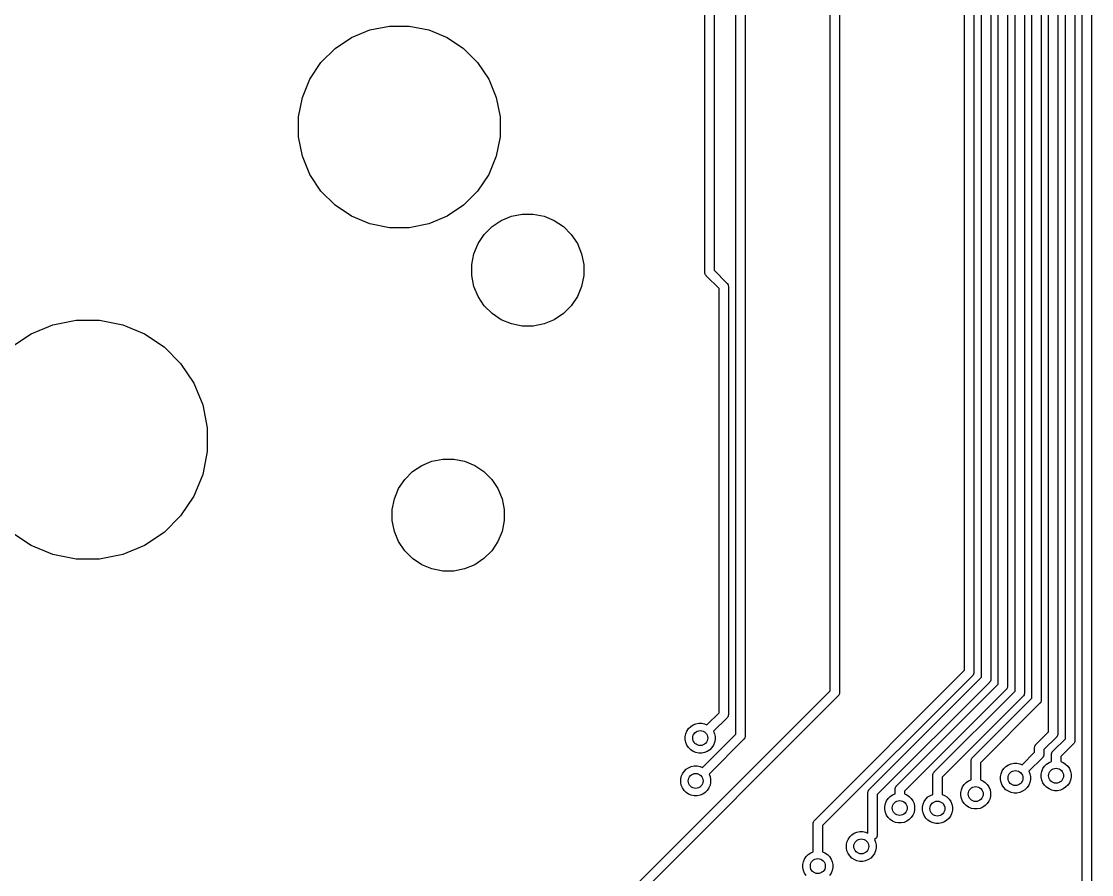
# Model space of a CAD drawing. Extents: x 3.67 to 7.92, y -5.42 to -1.8.
# Drawn here: x 6.528 to 7.657, y -4.616 to -3.717 of the extents above; entities that cross this region are included whole.
import ezdxf

# ---------------------------------------------------------------- set-up
doc = ezdxf.new("R2010")
doc.units = 0
doc.header["$MEASUREMENT"] = 0
doc.layers.add('BLACK', color=7, linetype='CONTINUOUS')

msp = doc.modelspace()

# ---------------------------------------------------------------- linework, layer by layer
at = {"layer": 'BLACK', "linetype": 'CONTINUOUS'}
for p, q in [((7.52264, -4.40069), (7.52264, -3.24935)), ((7.53248, -3.25114), (7.53248, -4.40249)), ((7.54035, -4.40803), (7.54035, -3.25668)), ((7.55019, -3.25848), (7.55019, -4.40983)), ((7.55807, -4.41537), (7.55807, -3.26402)), ((7.56791, -3.26582), (7.56791, -4.41717)), ((7.58563, -3.27502), (7.58563, -4.42451)), ((7.5935, -4.43005), (7.5935, -3.28056)), ((7.60335, -3.28235), (7.60335, -4.43185)), ((7.62106, -3.3201), (7.62106, -4.4672)), ((7.61122, -4.4654), (7.61122, -3.4373)), ((7.62894, -4.47274), (7.62894, -3.44512)), ((7.63878, -3.44692), (7.63878, -4.47454)), ((7.38091, -3.9717), (7.38091, -3.52408)), ((7.39075, -3.52408), (7.39075, -4.42397)), ((7.64665, -4.89981), (7.64665, -3.52741)), ((7.6565, -3.5292), (7.6565, -4.89981)), ((7.24874, -3.98078), (7.24874, -3.6474)), ((7.25858, -3.65031), (7.25858, -3.97898)), ((7.2815, -4.46799), (7.2815, -3.68233)), ((7.29134, -3.68233), (7.29134, -4.46979)), ((7.57579, -4.42271), (7.57579, -3.70153)), ((6.89577, -3.72554), (6.9163, -3.72146)), ((6.9163, -3.72146), (6.93724, -3.72146)), ((6.93724, -3.72146), (6.95778, -3.72554)), ((6.85901, -3.74519), (6.87642, -3.73355)), ((6.87642, -3.73355), (6.89577, -3.72554)), ((6.95778, -3.72554), (6.97712, -3.73355)), ((6.97712, -3.73355), (6.99453, -3.74519)), ((6.8442, -3.75999), (6.85901, -3.74519)), ((6.99453, -3.74519), (7.00934, -3.75999)), ((6.83257, -3.7774), (6.8442, -3.75999)), ((7.00934, -3.75999), (7.02097, -3.7774)), ((6.82456, -3.79675), (6.83257, -3.7774)), ((7.02097, -3.7774), (7.02899, -3.79675)), ((6.82047, -3.81729), (6.82456, -3.79675)), ((7.02899, -3.79675), (7.03307, -3.81729)), ((6.82047, -3.83823), (6.82047, -3.81729)), ((7.03307, -3.81729), (7.03307, -3.83823)), ((6.82456, -3.85876), (6.82047, -3.83823)), ((7.03307, -3.83823), (7.02899, -3.85876)), ((6.83257, -3.87811), (6.82456, -3.85876)), ((7.02899, -3.85876), (7.02097, -3.87811)), ((6.8442, -3.89552), (6.83257, -3.87811)), ((7.02097, -3.87811), (7.00934, -3.89552)), ((6.85901, -3.91032), (6.8442, -3.89552)), ((7.00934, -3.89552), (6.99453, -3.91032)), ((6.87642, -3.92196), (6.85901, -3.91032)), ((6.99453, -3.91032), (6.97712, -3.92196)), ((6.89577, -3.92997), (6.87642, -3.92196)), ((6.97712, -3.92196), (6.95778, -3.92997)), ((7.03423, -3.92641), (7.04498, -3.92195)), ((7.04498, -3.92195), (7.05639, -3.91969)), ((7.05639, -3.91969), (7.06802, -3.91969)), ((7.06802, -3.91969), (7.07943, -3.92195)), ((7.07943, -3.92195), (7.09018, -3.92641)), ((6.9163, -3.93406), (6.89577, -3.92997)), ((6.93724, -3.93406), (6.9163, -3.93406)), ((6.95778, -3.92997), (6.93724, -3.93406)), ((7.01633, -3.94109), (7.02456, -3.93287)), ((7.02456, -3.93287), (7.03423, -3.92641)), ((7.09018, -3.92641), (7.09985, -3.93287)), ((7.09985, -3.93287), (7.10808, -3.94109)), ((7.00987, -3.95077), (7.01633, -3.94109)), ((7.10808, -3.94109), (7.11454, -3.95077)), ((7.00542, -3.96151), (7.00987, -3.95077)), ((7.11454, -3.95077), (7.11899, -3.96151)), ((7.00315, -3.97292), (7.00542, -3.96151)), ((7.11899, -3.96151), (7.12126, -3.97292)), ((7.00315, -3.98456), (7.00315, -3.97292)), ((7.12126, -3.97292), (7.12126, -3.98456)), ((7.24871, -3.98102), (7.24874, -3.98078)), ((7.24874, -3.98126), (7.24871, -3.98102)), ((7.24881, -3.98199), (7.24874, -3.98126)), ((7.24874, -3.98126), (7.24874, -3.98126)), ((7.24909, -3.98291), (7.24881, -3.98199)), ((7.25858, -3.97898), (7.27201, -3.99241)), ((7.38091, -4.42217), (7.38091, -3.9717)), ((7.38091, -3.9717), (7.38091, -3.9717)), ((7.00542, -3.99597), (7.00315, -3.98456)), ((7.12126, -3.98456), (7.11899, -3.99597)), ((7.24955, -3.98377), (7.24909, -3.98291)), ((7.25016, -3.98452), (7.24955, -3.98377)), ((7.25035, -3.98467), (7.25016, -3.98452)), ((7.26378, -3.9981), (7.25035, -3.98467)), ((7.27201, -3.99241), (7.2722, -3.99257)), ((7.2722, -3.99257), (7.27235, -3.99275)), ((7.27235, -3.99275), (7.27281, -3.99332)), ((7.27281, -3.99332), (7.27327, -3.99417)), ((7.00987, -4.00671), (7.00542, -3.99597)), ((7.11899, -3.99597), (7.11454, -4.00671)), ((7.26378, -4.44534), (7.26378, -3.9981)), ((7.27327, -3.99417), (7.27355, -3.9951)), ((7.27355, -3.9951), (7.27362, -3.99582)), ((7.27362, -3.99582), (7.27362, -3.99582)), ((7.27362, -3.99582), (7.27365, -3.99606)), ((7.27365, -3.99606), (7.27362, -3.9963)), ((7.27362, -3.9963), (7.27362, -4.44714)), ((7.01633, -4.01639), (7.00987, -4.00671)), ((7.11454, -4.00671), (7.10808, -4.01639)), ((7.02456, -4.02461), (7.01633, -4.01639)), ((7.03423, -4.03107), (7.02456, -4.02461)), ((7.09985, -4.02461), (7.09018, -4.03107)), ((7.10808, -4.01639), (7.09985, -4.02461)), ((6.53875, -4.04583), (6.56168, -4.03634)), ((6.56168, -4.03634), (6.58602, -4.0315)), ((6.58602, -4.0315), (6.61083, -4.0315)), ((6.61083, -4.0315), (6.63517, -4.03634)), ((6.63517, -4.03634), (6.6581, -4.04583)), ((7.04498, -4.03553), (7.03423, -4.03107)), ((7.05639, -4.0378), (7.04498, -4.03553)), ((7.06802, -4.0378), (7.05639, -4.0378)), ((7.07943, -4.03553), (7.06802, -4.0378)), ((7.09018, -4.03107), (7.07943, -4.03553)), ((6.51811, -4.05962), (6.53875, -4.04583)), ((6.6581, -4.04583), (6.67874, -4.05962)), ((6.67874, -4.05962), (6.69628, -4.07717)), ((6.69628, -4.07717), (6.71007, -4.0978)), ((6.71007, -4.0978), (6.71957, -4.12073)), ((6.71957, -4.12073), (6.72441, -4.14507)), ((6.72441, -4.14507), (6.72441, -4.16989)), ((6.72441, -4.16989), (6.71957, -4.19423)), ((6.9407, -4.19114), (6.95037, -4.18467)), ((6.95037, -4.18467), (6.96112, -4.18022)), ((6.96112, -4.18022), (6.97253, -4.17795)), ((6.97253, -4.17795), (6.98416, -4.17795)), ((6.98416, -4.17795), (6.99557, -4.18022)), ((6.99557, -4.18022), (7.00632, -4.18467)), ((7.00632, -4.18467), (7.01599, -4.19114)), ((6.71957, -4.19423), (6.71007, -4.21716)), ((6.93248, -4.19936), (6.9407, -4.19114)), ((7.01599, -4.19114), (7.02422, -4.19936)), ((6.92601, -4.20903), (6.93248, -4.19936)), ((7.02422, -4.19936), (7.03068, -4.20903)), ((6.71007, -4.21716), (6.69628, -4.23779)), ((6.92156, -4.21978), (6.92601, -4.20903)), ((7.03068, -4.20903), (7.03513, -4.21978)), ((6.91929, -4.23119), (6.92156, -4.21978)), ((7.03513, -4.21978), (7.0374, -4.23119)), ((6.69628, -4.23779), (6.67874, -4.25534)), ((6.91929, -4.24282), (6.91929, -4.23119)), ((7.0374, -4.23119), (7.0374, -4.24282)), ((6.92156, -4.25423), (6.91929, -4.24282)), ((7.0374, -4.24282), (7.03513, -4.25423)), ((6.53875, -4.26913), (6.51811, -4.25534)), ((6.67874, -4.25534), (6.6581, -4.26913)), ((6.92601, -4.26498), (6.92156, -4.25423)), ((7.03513, -4.25423), (7.03068, -4.26498)), ((6.56168, -4.27862), (6.53875, -4.26913)), ((6.6581, -4.26913), (6.63517, -4.27862)), ((6.93248, -4.27465), (6.92601, -4.26498)), ((6.9407, -4.28288), (6.93248, -4.27465)), ((7.02422, -4.27465), (7.01599, -4.28288)), ((7.03068, -4.26498), (7.02422, -4.27465)), ((6.58602, -4.28346), (6.56168, -4.27862)), ((6.61083, -4.28346), (6.58602, -4.28346)), ((6.63517, -4.27862), (6.61083, -4.28346)), ((6.95037, -4.28934), (6.9407, -4.28288)), ((7.01599, -4.28288), (7.00632, -4.28934)), ((6.96112, -4.29379), (6.95037, -4.28934)), ((6.97253, -4.29606), (6.96112, -4.29379)), ((6.98416, -4.29606), (6.97253, -4.29606)), ((6.99557, -4.29379), (6.98416, -4.29606)), ((7.00632, -4.28934), (6.99557, -4.29379)), ((7.36461, -4.55872), (7.52264, -4.40069)), ((7.53087, -4.40638), (7.37284, -4.56441)), ((7.42239, -4.52599), (7.54035, -4.40803)), ((7.53105, -4.40623), (7.53087, -4.40638)), ((7.53121, -4.40604), (7.53105, -4.40623)), ((7.53167, -4.40548), (7.53121, -4.40604)), ((7.53121, -4.40604), (7.53121, -4.40604)), ((7.53186, -4.40513), (7.53167, -4.40548)), ((7.53212, -4.40462), (7.53186, -4.40513)), ((7.53241, -4.4037), (7.53212, -4.40462)), ((7.53248, -4.40297), (7.53241, -4.4037)), ((7.53248, -4.40249), (7.5325, -4.40273)), ((7.5325, -4.40273), (7.53248, -4.40297)), ((7.53248, -4.40297), (7.53248, -4.40297)), ((7.55019, -4.41031), (7.55012, -4.41104)), ((7.55019, -4.40983), (7.55022, -4.41007)), ((7.55022, -4.41007), (7.55019, -4.41031)), ((7.55019, -4.41031), (7.55019, -4.41031)), ((7.54858, -4.41372), (7.43062, -4.53168)), ((7.45094, -4.5225), (7.55807, -4.41537)), ((7.5663, -4.42106), (7.45917, -4.52819)), ((7.54877, -4.41357), (7.54858, -4.41372)), ((7.54899, -4.4133), (7.54877, -4.41357)), ((7.54938, -4.41282), (7.54899, -4.4133)), ((7.54984, -4.41196), (7.54938, -4.41282)), ((7.55012, -4.41104), (7.54984, -4.41196)), ((7.56649, -4.42091), (7.5663, -4.42106)), ((7.56677, -4.42056), (7.56649, -4.42091)), ((7.5671, -4.42016), (7.56677, -4.42056)), ((7.56756, -4.4193), (7.5671, -4.42016)), ((7.56757, -4.41927), (7.56756, -4.4193)), ((7.56784, -4.41837), (7.56757, -4.41927)), ((7.56791, -4.41765), (7.56784, -4.41837)), ((7.56791, -4.41717), (7.56794, -4.41741)), ((7.56794, -4.41741), (7.56791, -4.41765)), ((7.56791, -4.41765), (7.56791, -4.41765)), ((7.14138, -4.6617), (7.38091, -4.42217)), ((7.38914, -4.42786), (7.14961, -4.66739)), ((7.38932, -4.42771), (7.38914, -4.42786)), ((7.38948, -4.42752), (7.38932, -4.42771)), ((7.38994, -4.42696), (7.38948, -4.42752)), ((7.38948, -4.42752), (7.38948, -4.42752)), ((7.3904, -4.4261), (7.38994, -4.42696)), ((7.39051, -4.42571), (7.3904, -4.4261)), ((7.39068, -4.42518), (7.39051, -4.42571)), ((7.39075, -4.42445), (7.39068, -4.42518)), ((7.39075, -4.42397), (7.39077, -4.42421)), ((7.39077, -4.42421), (7.39075, -4.42445)), ((7.39075, -4.42445), (7.39075, -4.42445)), ((7.49068, -4.50781), (7.57579, -4.42271)), ((7.58402, -4.4284), (7.49891, -4.5135)), ((7.53105, -4.4925), (7.5935, -4.43005)), ((7.5842, -4.42824), (7.58402, -4.4284)), ((7.58464, -4.42771), (7.5842, -4.42824)), ((7.58482, -4.4275), (7.58464, -4.42771)), ((7.58528, -4.42664), (7.58482, -4.4275)), ((7.58556, -4.42571), (7.58528, -4.42664)), ((7.58563, -4.42499), (7.58556, -4.42571)), ((7.58563, -4.42451), (7.58565, -4.42475)), ((7.58565, -4.42475), (7.58563, -4.42499)), ((7.58563, -4.42499), (7.58563, -4.42499)), ((7.60327, -4.43305), (7.60299, -4.43398)), ((7.60335, -4.43233), (7.60327, -4.43305)), ((7.60335, -4.43185), (7.60337, -4.43209)), ((7.60337, -4.43209), (7.60335, -4.43233)), ((7.60335, -4.43233), (7.60335, -4.43233)), ((7.60173, -4.43574), (7.53928, -4.49819)), ((7.60192, -4.43558), (7.60173, -4.43574)), ((7.60207, -4.4354), (7.60192, -4.43558)), ((7.60254, -4.43483), (7.60207, -4.4354)), ((7.60299, -4.43398), (7.60254, -4.43483)), ((7.60299, -4.43398), (7.60299, -4.43398)), ((7.25108, -4.45804), (7.26378, -4.44534)), ((7.27201, -4.45103), (7.25804, -4.465)), ((7.2722, -4.45087), (7.27201, -4.45103)), ((7.27235, -4.45069), (7.2722, -4.45087)), ((7.27281, -4.45013), (7.27235, -4.45069)), ((7.27327, -4.44927), (7.27281, -4.45013)), ((7.27355, -4.44834), (7.27327, -4.44927)), ((7.27327, -4.44927), (7.27327, -4.44927)), ((7.27362, -4.44762), (7.27355, -4.44834)), ((7.27362, -4.44714), (7.27365, -4.44738)), ((7.27365, -4.44738), (7.27362, -4.44762)), ((7.27362, -4.44762), (7.27362, -4.44762)), ((7.2288, -4.46754), (7.22999, -4.46467)), ((7.22999, -4.46467), (7.23171, -4.46209)), ((7.23171, -4.46209), (7.23391, -4.4599)), ((7.23391, -4.4599), (7.23649, -4.45818)), ((7.23649, -4.45818), (7.23935, -4.45699)), ((7.23935, -4.45699), (7.2424, -4.45638)), ((7.2424, -4.45638), (7.2455, -4.45638)), ((7.2455, -4.45638), (7.24854, -4.45699)), ((7.24854, -4.45699), (7.25108, -4.45804)), ((7.25804, -4.465), (7.25909, -4.46754)), ((7.59807, -4.47855), (7.61122, -4.4654)), ((7.2282, -4.47058), (7.2288, -4.46754)), ((7.2282, -4.47368), (7.2282, -4.47058)), ((7.2288, -4.47673), (7.2282, -4.47368)), ((7.22999, -4.47959), (7.2288, -4.47673)), ((7.2463, -4.50318), (7.2815, -4.46799)), ((7.28973, -4.47368), (7.25326, -4.51014)), ((7.25909, -4.47673), (7.2579, -4.47959)), ((7.25909, -4.46754), (7.25969, -4.47058)), ((7.25969, -4.47368), (7.25909, -4.47673)), ((7.25969, -4.47058), (7.25969, -4.47368)), ((7.28991, -4.47352), (7.28973, -4.47368)), ((7.29007, -4.47334), (7.28991, -4.47352)), ((7.29053, -4.47278), (7.29007, -4.47334)), ((7.29007, -4.47334), (7.29007, -4.47334)), ((7.29074, -4.47238), (7.29053, -4.47278)), ((7.29099, -4.47192), (7.29074, -4.47238)), ((7.29127, -4.47099), (7.29099, -4.47192)), ((7.29134, -4.47027), (7.29127, -4.47099)), ((7.29134, -4.46979), (7.29136, -4.47003)), ((7.29136, -4.47003), (7.29134, -4.47027)), ((7.29134, -4.47027), (7.29134, -4.47027)), ((7.61945, -4.47109), (7.6063, -4.48424)), ((7.61579, -4.48589), (7.62894, -4.47274)), ((7.61964, -4.47093), (7.61945, -4.47109)), ((7.61979, -4.47075), (7.61964, -4.47093)), ((7.62025, -4.47019), (7.61979, -4.47075)), ((7.61979, -4.47075), (7.61979, -4.47075)), ((7.62071, -4.46933), (7.62025, -4.47019)), ((7.62099, -4.4684), (7.62071, -4.46933)), ((7.62106, -4.46768), (7.62099, -4.4684)), ((7.62106, -4.4672), (7.62109, -4.46744)), ((7.62109, -4.46744), (7.62106, -4.46768)), ((7.62106, -4.46768), (7.62106, -4.46768)), ((7.63717, -4.47843), (7.62402, -4.49158)), ((7.63735, -4.47827), (7.63717, -4.47843)), ((7.63751, -4.47809), (7.63735, -4.47827)), ((7.63797, -4.47752), (7.63751, -4.47809)), ((7.63843, -4.47667), (7.63797, -4.47752)), ((7.6387, -4.47578), (7.63843, -4.47667)), ((7.63871, -4.47574), (7.6387, -4.47578)), ((7.63878, -4.47502), (7.63871, -4.47574)), ((7.63878, -4.47454), (7.6388, -4.47478)), ((7.6388, -4.47478), (7.63878, -4.47502)), ((7.63878, -4.47502), (7.63878, -4.47502)), ((7.23171, -4.48217), (7.22999, -4.47959)), ((7.23391, -4.48436), (7.23171, -4.48217)), ((7.23649, -4.48609), (7.23391, -4.48436)), ((7.23935, -4.48727), (7.23649, -4.48609)), ((7.2424, -4.48788), (7.23935, -4.48727)), ((7.2455, -4.48788), (7.2424, -4.48788)), ((7.24854, -4.48727), (7.2455, -4.48788)), ((7.25141, -4.48609), (7.24854, -4.48727)), ((7.25399, -4.48436), (7.25141, -4.48609)), ((7.25618, -4.48217), (7.25399, -4.48436)), ((7.2579, -4.47959), (7.25618, -4.48217)), ((7.58339, -4.50019), (7.59646, -4.48712)), ((7.59643, -4.4822), (7.59646, -4.48196)), ((7.59646, -4.48244), (7.59643, -4.4822)), ((7.59646, -4.48196), (7.59653, -4.48124)), ((7.59646, -4.48196), (7.59646, -4.48196)), ((7.59646, -4.48712), (7.59646, -4.48244)), ((7.59653, -4.48124), (7.59681, -4.48031)), ((7.59681, -4.48031), (7.59727, -4.47945)), ((7.59727, -4.47945), (7.59788, -4.4787)), ((7.59788, -4.4787), (7.59807, -4.47855)), ((7.6063, -4.4894), (7.60623, -4.49013)), ((7.6063, -4.48424), (7.6063, -4.48892)), ((7.6063, -4.48892), (7.60632, -4.48916)), ((7.60632, -4.48916), (7.6063, -4.4894)), ((7.6063, -4.4894), (7.6063, -4.4894)), ((7.61415, -4.48954), (7.61424, -4.48858)), ((7.61417, -4.48978), (7.61415, -4.48954)), ((7.61424, -4.48858), (7.61453, -4.48765)), ((7.61453, -4.48765), (7.61498, -4.48679)), ((7.61498, -4.48679), (7.61544, -4.48623)), ((7.61544, -4.48623), (7.6156, -4.48604)), ((7.61544, -4.48623), (7.61544, -4.48623)), ((7.6156, -4.48604), (7.61579, -4.48589)), ((7.52942, -4.49615), (7.52951, -4.49519)), ((7.52944, -4.49639), (7.52942, -4.49615)), ((7.52944, -4.51612), (7.52944, -4.49639)), ((7.52951, -4.49519), (7.52979, -4.49426)), ((7.52979, -4.49426), (7.53025, -4.4934)), ((7.53025, -4.4934), (7.53071, -4.49284)), ((7.53071, -4.49284), (7.53086, -4.49265)), ((7.53071, -4.49284), (7.53071, -4.49284)), ((7.53086, -4.49265), (7.53105, -4.4925)), ((7.53928, -4.49819), (7.53928, -4.51612)), ((7.56622, -4.50205), (7.5688, -4.50033)), ((7.5688, -4.50033), (7.57166, -4.49914)), ((7.57166, -4.49914), (7.57471, -4.49853)), ((7.57471, -4.49853), (7.57781, -4.49853)), ((7.57781, -4.49853), (7.58085, -4.49914)), ((7.58085, -4.49914), (7.58339, -4.50019)), ((7.60469, -4.49281), (7.59035, -4.50715)), ((7.60487, -4.49266), (7.60469, -4.49281)), ((7.60503, -4.49247), (7.60487, -4.49266)), ((7.60549, -4.49191), (7.60503, -4.49247)), ((7.60503, -4.49247), (7.60503, -4.49247)), ((7.60566, -4.49158), (7.60549, -4.49191)), ((7.60595, -4.49105), (7.60566, -4.49158)), ((7.60623, -4.49013), (7.60595, -4.49105)), ((7.60686, -4.50177), (7.60906, -4.49958)), ((7.60906, -4.49958), (7.61163, -4.49786)), ((7.61163, -4.49786), (7.61417, -4.4968)), ((7.61417, -4.4968), (7.61417, -4.48978)), ((7.62402, -4.49158), (7.62402, -4.4968)), ((7.62402, -4.4968), (7.62655, -4.49786)), ((7.62655, -4.49786), (7.62913, -4.49958)), ((7.62913, -4.49958), (7.63133, -4.50177)), ((7.22403, -4.51268), (7.22522, -4.50981)), ((7.22522, -4.50981), (7.22694, -4.50723)), ((7.22694, -4.50723), (7.22913, -4.50504)), ((7.22913, -4.50504), (7.23171, -4.50332)), ((7.23171, -4.50332), (7.23458, -4.50213)), ((7.23458, -4.50213), (7.23762, -4.50152)), ((7.23762, -4.50152), (7.24072, -4.50152)), ((7.24072, -4.50152), (7.24377, -4.50213)), ((7.24377, -4.50213), (7.2463, -4.50318)), ((7.25326, -4.51014), (7.25432, -4.51268)), ((7.48905, -4.51146), (7.48907, -4.51122)), ((7.48907, -4.5117), (7.48905, -4.51146)), ((7.48907, -4.51122), (7.48914, -4.5105)), ((7.48907, -4.51122), (7.48907, -4.51122)), ((7.48907, -4.53143), (7.48907, -4.5117)), ((7.48914, -4.5105), (7.48942, -4.50957)), ((7.48942, -4.50957), (7.48988, -4.50871)), ((7.48988, -4.50871), (7.4905, -4.50796)), ((7.4905, -4.50796), (7.49068, -4.50781)), ((7.56051, -4.51273), (7.56112, -4.50969)), ((7.56112, -4.50969), (7.5623, -4.50682)), ((7.5623, -4.50682), (7.56403, -4.50424)), ((7.56403, -4.50424), (7.56622, -4.50205)), ((7.59035, -4.50715), (7.5914, -4.50969)), ((7.5914, -4.50969), (7.59201, -4.51273)), ((7.60335, -4.51026), (7.60395, -4.50722)), ((7.60335, -4.51336), (7.60335, -4.51026)), ((7.60395, -4.50722), (7.60514, -4.50435)), ((7.60514, -4.50435), (7.60686, -4.50177)), ((7.63133, -4.50177), (7.63305, -4.50435)), ((7.63305, -4.50435), (7.63424, -4.50722)), ((7.63424, -4.50722), (7.63484, -4.51026)), ((7.63484, -4.51026), (7.63484, -4.51336)), ((7.22343, -4.51572), (7.22403, -4.51268)), ((7.22343, -4.51882), (7.22343, -4.51572)), ((7.22403, -4.52187), (7.22343, -4.51882)), ((7.22522, -4.52473), (7.22403, -4.52187)), ((7.25432, -4.52187), (7.25313, -4.52473)), ((7.25432, -4.51268), (7.25492, -4.51572)), ((7.25492, -4.51882), (7.25432, -4.52187)), ((7.25492, -4.51572), (7.25492, -4.51882)), ((7.44968, -4.52426), (7.45013, -4.52341)), ((7.45013, -4.52341), (7.4506, -4.52284)), ((7.4506, -4.52284), (7.45075, -4.52266)), ((7.4506, -4.52284), (7.4506, -4.52284)), ((7.45075, -4.52266), (7.45094, -4.5225)), ((7.49891, -4.5135), (7.49891, -4.53143)), ((7.5204, -4.52366), (7.52213, -4.52108)), ((7.52213, -4.52108), (7.52432, -4.51889)), ((7.52432, -4.51889), (7.5269, -4.51717)), ((7.5269, -4.51717), (7.52944, -4.51612)), ((7.53928, -4.51612), (7.54182, -4.51717)), ((7.54182, -4.51717), (7.5444, -4.51889)), ((7.5444, -4.51889), (7.54659, -4.52108)), ((7.54659, -4.52108), (7.54832, -4.52366)), ((7.56051, -4.51583), (7.56051, -4.51273)), ((7.56112, -4.51887), (7.56051, -4.51583)), ((7.5623, -4.52174), (7.56112, -4.51887)), ((7.56403, -4.52432), (7.5623, -4.52174)), ((7.59021, -4.52174), (7.58849, -4.52432)), ((7.5914, -4.51887), (7.59021, -4.52174)), ((7.59201, -4.51583), (7.5914, -4.51887)), ((7.59201, -4.51273), (7.59201, -4.51583)), ((7.60395, -4.5164), (7.60335, -4.51336)), ((7.60514, -4.51927), (7.60395, -4.5164)), ((7.60686, -4.52185), (7.60514, -4.51927)), ((7.60906, -4.52404), (7.60686, -4.52185)), ((7.63133, -4.52185), (7.62913, -4.52404)), ((7.63305, -4.51927), (7.63133, -4.52185)), ((7.63424, -4.5164), (7.63305, -4.51927)), ((7.63484, -4.51336), (7.63424, -4.5164)), ((7.22694, -4.52731), (7.22522, -4.52473)), ((7.22913, -4.5295), (7.22694, -4.52731)), ((7.23171, -4.53123), (7.22913, -4.5295)), ((7.23458, -4.53241), (7.23171, -4.53123)), ((7.23762, -4.53302), (7.23458, -4.53241)), ((7.24072, -4.53302), (7.23762, -4.53302)), ((7.24377, -4.53241), (7.24072, -4.53302)), ((7.24663, -4.53123), (7.24377, -4.53241)), ((7.24921, -4.5295), (7.24663, -4.53123)), ((7.25141, -4.52731), (7.24921, -4.5295)), ((7.25313, -4.52473), (7.25141, -4.52731)), ((7.42076, -4.52964), (7.42078, -4.5294)), ((7.42078, -4.52988), (7.42076, -4.52964)), ((7.42078, -4.5294), (7.42085, -4.52868)), ((7.42078, -4.5294), (7.42078, -4.5294)), ((7.42078, -4.5722), (7.42078, -4.52988)), ((7.42085, -4.52868), (7.42113, -4.52775)), ((7.42113, -4.52775), (7.42159, -4.52689)), ((7.42159, -4.52689), (7.42221, -4.52614)), ((7.42221, -4.52614), (7.42239, -4.52599)), ((7.43062, -4.53168), (7.43062, -4.57412)), ((7.44201, -4.53578), (7.44421, -4.53358)), ((7.44421, -4.53358), (7.44679, -4.53186)), ((7.44679, -4.53186), (7.44933, -4.53081)), ((7.4493, -4.52615), (7.4494, -4.52519)), ((7.44933, -4.52639), (7.4493, -4.52615)), ((7.44933, -4.53081), (7.44933, -4.52639)), ((7.4494, -4.52519), (7.44968, -4.52426)), ((7.45917, -4.52819), (7.45917, -4.53081)), ((7.45917, -4.53081), (7.46171, -4.53186)), ((7.46171, -4.53186), (7.46429, -4.53358)), ((7.46429, -4.53358), (7.46648, -4.53578)), ((7.48176, -4.5364), (7.48395, -4.5342)), ((7.48395, -4.5342), (7.48653, -4.53248)), ((7.48653, -4.53248), (7.48907, -4.53143)), ((7.49891, -4.53143), (7.50145, -4.53248)), ((7.50145, -4.53248), (7.50403, -4.5342)), ((7.50403, -4.5342), (7.50623, -4.5364)), ((7.51861, -4.52957), (7.51922, -4.52653)), ((7.51861, -4.53267), (7.51861, -4.52957)), ((7.51922, -4.53572), (7.51861, -4.53267)), ((7.51922, -4.52653), (7.5204, -4.52366)), ((7.54832, -4.52366), (7.5495, -4.52653)), ((7.5495, -4.52653), (7.55011, -4.52957)), ((7.55011, -4.53267), (7.5495, -4.53572)), ((7.55011, -4.52957), (7.55011, -4.53267)), ((7.56622, -4.52651), (7.56403, -4.52432)), ((7.5688, -4.52824), (7.56622, -4.52651)), ((7.57166, -4.52942), (7.5688, -4.52824)), ((7.57471, -4.53003), (7.57166, -4.52942)), ((7.57781, -4.53003), (7.57471, -4.53003)), ((7.58085, -4.52942), (7.57781, -4.53003)), ((7.58372, -4.52824), (7.58085, -4.52942)), ((7.5863, -4.52651), (7.58372, -4.52824)), ((7.58849, -4.52432), (7.5863, -4.52651)), ((7.61163, -4.52577), (7.60906, -4.52404)), ((7.6145, -4.52695), (7.61163, -4.52577)), ((7.61754, -4.52756), (7.6145, -4.52695)), ((7.62065, -4.52756), (7.61754, -4.52756)), ((7.62369, -4.52695), (7.62065, -4.52756)), ((7.62655, -4.52577), (7.62369, -4.52695)), ((7.62913, -4.52404), (7.62655, -4.52577)), ((7.4385, -4.54426), (7.4391, -4.54122)), ((7.4385, -4.54737), (7.4385, -4.54426)), ((7.4391, -4.54122), (7.44029, -4.53836)), ((7.44029, -4.53836), (7.44201, -4.53578)), ((7.46648, -4.53578), (7.4682, -4.53836)), ((7.4682, -4.53836), (7.46939, -4.54122)), ((7.46939, -4.54122), (7.46999, -4.54426)), ((7.46999, -4.54426), (7.46999, -4.54737)), ((7.47825, -4.54488), (7.47885, -4.54184)), ((7.47825, -4.54799), (7.47825, -4.54488)), ((7.47885, -4.54184), (7.48004, -4.53898)), ((7.48004, -4.53898), (7.48176, -4.5364)), ((7.50623, -4.5364), (7.50795, -4.53898)), ((7.50795, -4.53898), (7.50914, -4.54184)), ((7.50914, -4.54184), (7.50974, -4.54488)), ((7.50974, -4.54488), (7.50974, -4.54799)), ((7.5204, -4.53858), (7.51922, -4.53572)), ((7.52213, -4.54116), (7.5204, -4.53858)), ((7.52432, -4.54336), (7.52213, -4.54116)), ((7.5269, -4.54508), (7.52432, -4.54336)), ((7.52977, -4.54627), (7.5269, -4.54508)), ((7.54182, -4.54508), (7.53895, -4.54627)), ((7.5444, -4.54336), (7.54182, -4.54508)), ((7.54659, -4.54116), (7.5444, -4.54336)), ((7.54832, -4.53858), (7.54659, -4.54116)), ((7.5495, -4.53572), (7.54832, -4.53858)), ((7.4391, -4.55041), (7.4385, -4.54737)), ((7.44029, -4.55327), (7.4391, -4.55041)), ((7.44201, -4.55585), (7.44029, -4.55327)), ((7.44421, -4.55805), (7.44201, -4.55585)), ((7.46648, -4.55585), (7.46429, -4.55805)), ((7.4682, -4.55327), (7.46648, -4.55585)), ((7.46939, -4.55041), (7.4682, -4.55327)), ((7.46999, -4.54737), (7.46939, -4.55041)), ((7.47885, -4.55103), (7.47825, -4.54799)), ((7.48004, -4.55389), (7.47885, -4.55103)), ((7.48176, -4.55647), (7.48004, -4.55389)), ((7.48395, -4.55867), (7.48176, -4.55647)), ((7.50623, -4.55647), (7.50403, -4.55867)), ((7.50795, -4.55389), (7.50623, -4.55647)), ((7.50914, -4.55103), (7.50795, -4.55389)), ((7.50974, -4.54799), (7.50914, -4.55103)), ((7.53281, -4.54687), (7.52977, -4.54627)), ((7.53591, -4.54687), (7.53281, -4.54687)), ((7.53895, -4.54627), (7.53591, -4.54687)), ((7.36297, -4.56237), (7.363, -4.56213)), ((7.363, -4.56261), (7.36297, -4.56237)), ((7.363, -4.56213), (7.36307, -4.56141)), ((7.363, -4.56213), (7.363, -4.56213)), ((7.363, -4.59208), (7.363, -4.56261)), ((7.36307, -4.56141), (7.36335, -4.56048)), ((7.36335, -4.56048), (7.3638, -4.55962)), ((7.3638, -4.55962), (7.36442, -4.55888)), ((7.36442, -4.55888), (7.36461, -4.55872)), ((7.37284, -4.56441), (7.37284, -4.59208)), ((7.44679, -4.55977), (7.44421, -4.55805)), ((7.44965, -4.56096), (7.44679, -4.55977)), ((7.4527, -4.56156), (7.44965, -4.56096)), ((7.4558, -4.56156), (7.4527, -4.56156)), ((7.45884, -4.56096), (7.4558, -4.56156)), ((7.46171, -4.55977), (7.45884, -4.56096)), ((7.46429, -4.55805), (7.46171, -4.55977)), ((7.48653, -4.56039), (7.48395, -4.55867)), ((7.4894, -4.56158), (7.48653, -4.56039)), ((7.49244, -4.56218), (7.4894, -4.56158)), ((7.49554, -4.56218), (7.49244, -4.56218)), ((7.49859, -4.56158), (7.49554, -4.56218)), ((7.50145, -4.56039), (7.49859, -4.56158)), ((7.50403, -4.55867), (7.50145, -4.56039)), ((7.39859, -4.58174), (7.39978, -4.57887)), ((7.39978, -4.57887), (7.4015, -4.57629)), ((7.4015, -4.57629), (7.40369, -4.5741)), ((7.40369, -4.5741), (7.40627, -4.57237)), ((7.40627, -4.57237), (7.40914, -4.57119)), ((7.40914, -4.57119), (7.41218, -4.57058)), ((7.41218, -4.57058), (7.41528, -4.57058)), ((7.41528, -4.57058), (7.41833, -4.57119)), ((7.41833, -4.57119), (7.42078, -4.5722)), ((7.42901, -4.57801), (7.42782, -4.5792)), ((7.42782, -4.5792), (7.42888, -4.58174)), ((7.4292, -4.57786), (7.42901, -4.57801)), ((7.42935, -4.57767), (7.4292, -4.57786)), ((7.42981, -4.57711), (7.42935, -4.57767)), ((7.42935, -4.57767), (7.42935, -4.57767)), ((7.43027, -4.57625), (7.42981, -4.57711)), ((7.43055, -4.57532), (7.43027, -4.57625)), ((7.43062, -4.5746), (7.43055, -4.57532)), ((7.43062, -4.57412), (7.43065, -4.57436)), ((7.43065, -4.57436), (7.43062, -4.5746)), ((7.43062, -4.5746), (7.43062, -4.5746)), ((7.39798, -4.58478), (7.39859, -4.58174)), ((7.39798, -4.58788), (7.39798, -4.58478)), ((7.39859, -4.59092), (7.39798, -4.58788)), ((7.39978, -4.59379), (7.39859, -4.59092)), ((7.42888, -4.59092), (7.42769, -4.59379)), ((7.42888, -4.58174), (7.42948, -4.58478)), ((7.42948, -4.58788), (7.42888, -4.59092)), ((7.42948, -4.58478), (7.42948, -4.58788)), ((7.35217, -4.60554), (7.35277, -4.6025)), ((7.35277, -4.6025), (7.35396, -4.59963)), ((7.35396, -4.59963), (7.35568, -4.59705)), ((7.35568, -4.59705), (7.35788, -4.59486)), ((7.35788, -4.59486), (7.36046, -4.59313)), ((7.36046, -4.59313), (7.363, -4.59208)), ((7.37284, -4.59208), (7.37538, -4.59313)), ((7.37538, -4.59313), (7.37796, -4.59486)), ((7.37796, -4.59486), (7.38015, -4.59705)), ((7.38015, -4.59705), (7.38187, -4.59963)), ((7.38187, -4.59963), (7.38306, -4.6025)), ((7.38306, -4.6025), (7.38366, -4.60554)), ((7.4015, -4.59637), (7.39978, -4.59379)), ((7.40369, -4.59856), (7.4015, -4.59637)), ((7.40627, -4.60028), (7.40369, -4.59856)), ((7.40914, -4.60147), (7.40627, -4.60028)), ((7.41218, -4.60208), (7.40914, -4.60147)), ((7.41528, -4.60208), (7.41218, -4.60208)), ((7.41833, -4.60147), (7.41528, -4.60208)), ((7.42119, -4.60028), (7.41833, -4.60147)), ((7.42377, -4.59856), (7.42119, -4.60028)), ((7.42596, -4.59637), (7.42377, -4.59856)), ((7.42769, -4.59379), (7.42596, -4.59637)), ((7.35217, -4.60864), (7.35217, -4.60554)), ((7.35277, -4.61168), (7.35217, -4.60864)), ((7.35396, -4.61455), (7.35277, -4.61168)), ((7.38306, -4.61168), (7.38187, -4.61455)), ((7.38366, -4.60864), (7.38306, -4.61168)), ((7.38366, -4.60554), (7.38366, -4.60864)), ((7.35568, -4.61713), (7.35396, -4.61455)), ((7.38187, -4.61455), (7.38015, -4.61713))]:
    msp.add_line(p, q, dxfattribs=at)
at = {"layer": 'BLACK'}
for centre in [(7.24395, -4.47213), (7.23917, -4.51727), (7.57626, -4.51428), (7.61909, -4.51181), (7.53436, -4.53112), (7.45425, -4.54582), (7.49399, -4.54643), (7.41373, -4.58633), (7.36792, -4.60709)]:
    msp.add_circle(centre, 0.00787, dxfattribs=at)

doc.saveas('drawing.dxf')
